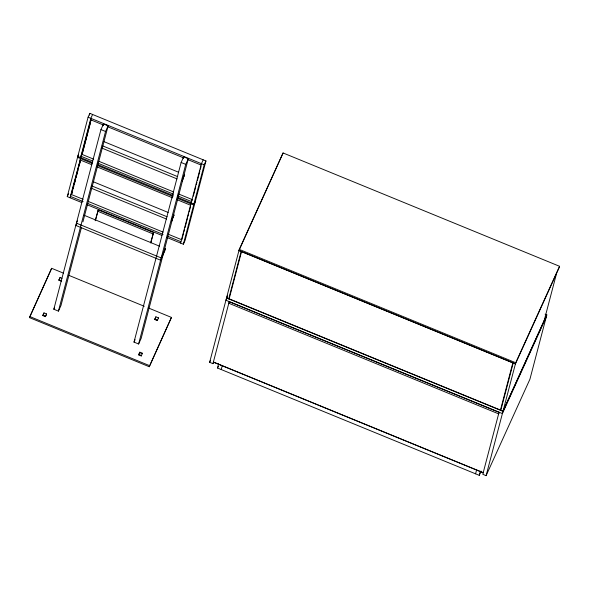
<?xml version="1.0" encoding="UTF-8"?>
<svg xmlns="http://www.w3.org/2000/svg" width="589" height="589" viewBox="0 0 589 589"><rect width="100%" height="100%" fill="white"/><g stroke="black" fill="none" stroke-linecap="round" stroke-linejoin="round"><path stroke-width="0.88" d="M148.509 308.01L171.451 317.419L149.253 366.733L29.45 317.618L51.648 268.304L63.546 273.178M81.923 202.631L67.249 196.616L77.549 157.366L78.595 155.054M92.458 162.468L77.785 156.453L88.085 117.204L89.837 113.346L205.951 160.952L195.658 200.201L193.899 204.059L177.525 197.344M89.381 115.091L89.837 113.346M70.017 197.749L81.01 156.954M80.553 157.587L90.846 118.337L92.598 114.48M51.648 268.304L29.45 317.618M80.369 159.678L71.247 194.451L83.159 199.332M90.912 119.515L81.783 154.289L93.695 159.17M71.836 193.163L80.502 160.134M82.372 153L91.037 119.972M71.77 193.891L72.683 190.402M73.139 188.657L73.824 186.043M74.288 184.298L75.657 179.063M76.114 177.318L77.947 170.339M79.088 165.98L80.465 160.745M82.534 152.86L85.052 143.26M85.508 141.522L86.193 138.901M86.649 137.156L88.026 131.921M88.483 130.176L90.316 123.204M42.835 315.601L43.984 312.899L46.56 313.952L46.443 314.408L45.419 316.661L42.835 315.601L43.984 312.899M45.419 316.661L46.56 313.952M59.025 279.782L61.609 280.843L61.484 281.299L58.907 280.239L60.049 277.529L61.985 278.325M60.049 277.529L58.907 280.239M81.518 227.244L60.984 305.5L58.429 311.125L53.82 309.24L100.947 129.602L103.502 123.977L108.111 125.862L82.916 221.906M103.038 125.752L103.502 123.977M58.429 311.125L105.556 131.487L108.111 125.862M95.153 220.772L98.245 209.927L153.538 232.596L150.799 243.029M95.506 220.36L98.245 209.927M150.674 242.572L153.538 232.596M133.998 342.106L181.125 162.468L183.68 156.843L188.289 158.735L141.161 338.366L138.606 343.991L133.998 342.106L135.095 339.691M183.216 158.625L183.68 156.843M138.606 343.991L185.734 164.36L188.289 158.735M142.405 353.245L141.257 355.955L138.68 354.895L139.821 352.185L142.405 353.245L142.28 353.702L140.344 352.907M139.821 352.185L138.68 354.895M141.257 355.955L141.382 355.498L138.798 354.438M158.47 317.883L157.329 320.593L154.752 319.532L155.894 316.823L158.47 317.883L158.353 318.34M155.894 316.823L154.752 319.532M157.329 320.593L157.447 320.136L154.87 319.076M180.602 243.088L190.895 203.838M191.138 202.925L201.431 163.676L203.19 159.818M183.429 233.7L181.839 239.789L168.226 234.208M183.886 231.963L184.571 229.357M185.027 227.619L187.538 218.055M187.994 216.318L188.679 213.711M189.135 211.974L190.505 206.754M193.288 196.152L195.791 186.588M196.247 184.85L196.932 182.237M197.389 180.499L199.899 170.935M200.356 169.198L201.04 166.591M149.253 366.733L171.451 317.419M183.363 244.221L193.663 204.972L195.415 201.114L185.115 240.364L183.363 244.221L166.989 237.507M193.899 204.059L204.199 164.81L205.951 160.952M213.711 362.007L212.953 363.671L209.64 362.309L239.259 249.397L283.081 152.956L559.55 266.294L559.263 267.391L515.412 363.928L238.95 250.59L283.081 152.956M228.731 298.866L241.181 251.4M229.099 299.021L241.549 251.555M212.953 363.671L229.239 301.605M481.154 471.148L479.255 475.33L217.532 368.029L218.622 363.884M221.221 369.546L222.311 365.394M475.573 473.821L476.663 469.669M479.255 475.33L480.344 471.178M499.067 412.226L482.789 474.292L486.102 475.654L529.931 379.206L546.813 314.857L545.112 314.158M500.407 410.246L512.857 362.78M500.775 410.393L513.225 362.927M486.102 475.654L515.721 362.743L559.55 266.294M544.148 320.725L556.598 273.259M77.785 156.453L78.484 154.914M82.666 152.36L80.907 156.218L92.819 161.099M81.606 155.275L82.305 153.729M67.249 196.616L68.655 193.531M72.123 192.522L70.371 196.38L83.13 201.615M77.461 220.831L76.401 223.157L161.187 257.916L165.421 248.595L164.824 250.877L160.583 260.198L75.804 225.44L76.865 223.113M53.82 309.24L54.549 307.627M192.198 200.01L191.499 201.556L177.885 195.975M227.7 295.288L226.522 297.96L502.984 411.299L546.813 314.857M227.052 297.747L225.918 300.243L502.388 413.581L546.209 317.14M209.64 362.309L210.391 360.652M217.532 368.029L218.298 366.358M544.192 320.541L503.035 411.122L226.566 297.776M88.085 117.204L204.199 164.81M90.485 119.707L103.252 124.942M107.5 126.679L183.208 157.719M187.464 159.464L201.077 165.045M100.947 129.602L105.556 131.487M181.125 162.468L185.734 164.36M104.076 141.691L178.688 172.282M102.25 145.711L177.709 176.648M101.654 147.994L177.105 178.923M98.797 161.261L173.659 191.955M178.762 194.046L192.375 199.627M97.921 163.19L173.63 194.23M97.56 164.559L173.276 195.6M77.549 157.366L92.223 163.381M97.325 165.472L173.033 196.512M177.289 198.257L193.663 204.972M79.949 159.869L91.862 164.751M96.964 166.842L172.673 197.882M176.928 199.627L190.541 205.208M93.541 181.854L168.145 212.445M91.715 185.874L167.173 216.811M91.111 188.156L166.569 219.086M239.259 249.397L515.721 362.743M238.972 250.494L515.434 363.84M88.262 201.423L163.124 232.118M87.386 203.352L163.094 234.393M167.35 236.137L180.963 241.718M87.025 204.722L161.887 235.416M97.656 211.208L152.949 233.877M84.028 215.228L159.486 246.165M68.641 275.269L144.261 306.273M213.387 362.029L483.216 472.65M213.608 362.228L483.444 472.849M42.96 315.144L45.537 316.205M29.737 316.521L149.54 365.636M172.26 218.894L171.657 221.177L174.086 214.875L172.26 218.894M182.796 178.732L182.192 181.014L184.622 174.712L182.796 178.732M229.467 301.796L228.804 303.247L498.64 413.868L499.295 412.418L229.467 301.796"/></g></svg>
